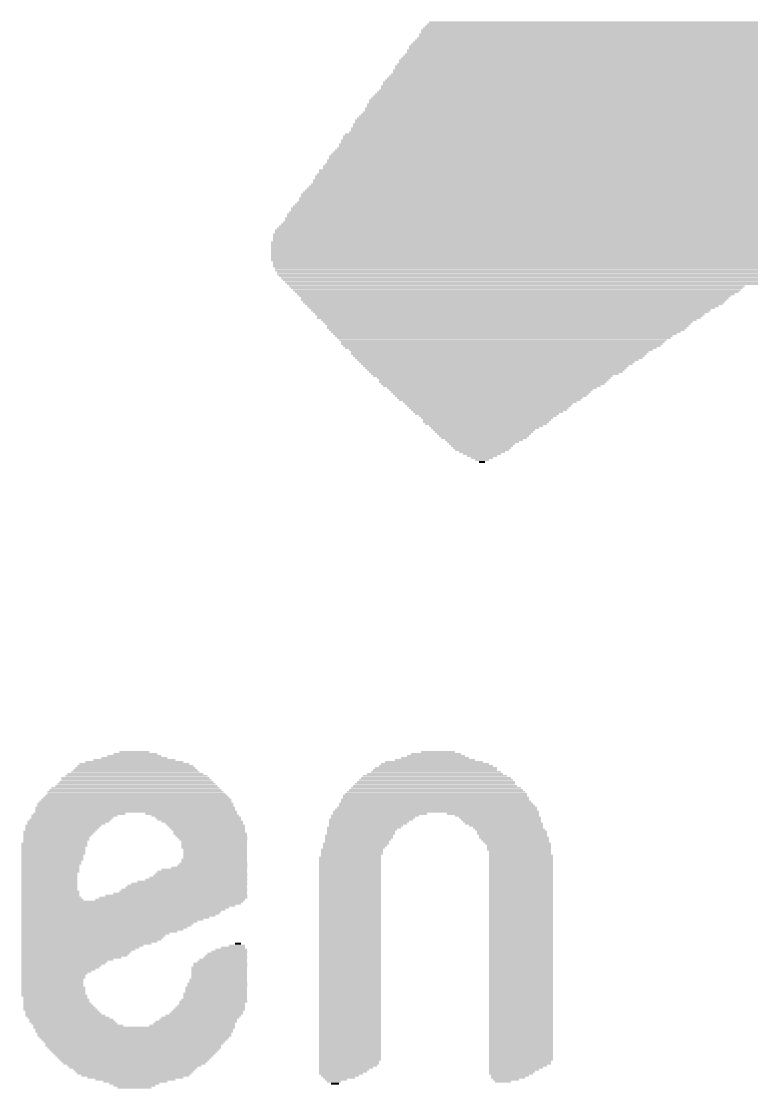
# Model space of a CAD drawing. Extents: x 6 to 93.4, y 7 to 66.
# Drawn here: x 12.202 to 14.523, y 23.553 to 26.944 of the extents above; entities that cross this region are included whole.
import ezdxf

# ---------------------------------------------------------------- set-up
doc = ezdxf.new("R2010")
doc.units = 0
doc.layers.add('21', color=7, linetype='CONTINUOUS')

# ---------------------------------------------------------------- blocks, each defined once
blk = doc.blocks.new('RECT')
blk.add_solid([(-0.5, -0.5), (0.5, -0.5), (-0.5, 0.5), (0.5, 0.5)])

msp = doc.modelspace()

# ---------------------------------------------------------------- block references
at = {"layer": '21'}
for p, xscale, yscale in [((14.4466, 26.9213), 1.9367, 0.0063), ((14.4497, 26.9276), 1.9304, 0.0064), ((14.4561, 26.934), 1.9304, 0.0063), ((14.4593, 26.9403), 1.9241, 0.0064), ((14.4306, 26.8895), 1.9431, 0.0064), ((14.4371, 26.9022), 1.9431, 0.0064), ((14.4371, 26.8959), 1.9431, 0.0063), ((14.4434, 26.9149), 1.9431, 0.0064), ((14.4402, 26.9086), 1.9368, 0.0063), ((14.4116, 26.8641), 1.9558, 0.0064), ((14.4116, 26.8578), 1.9558, 0.0063), ((14.4148, 26.8705), 1.9494, 0.0063), ((14.4212, 26.8768), 1.9495, 0.0064), ((14.4275, 26.8832), 1.9494, 0.0063), ((14.3894, 26.8197), 1.9748, 0.0063), ((14.3925, 26.826), 1.9685, 0.0064), ((14.3958, 26.8324), 1.9621, 0.0063), ((14.4021, 26.8387), 1.9622, 0.0064), ((14.4053, 26.8514), 1.9558, 0.0064), ((14.4053, 26.8451), 1.9558, 0.0063), ((14.3767, 26.7879), 1.9876, 0.0064), ((14.3799, 26.8006), 1.9812, 0.0064), ((14.3799, 26.7943), 1.9812, 0.0063), ((14.3862, 26.807), 1.9812, 0.0063), ((14.3894, 26.8133), 1.9748, 0.0064), ((14.3544, 26.7562), 1.9939, 0.0063), ((14.3609, 26.7625), 1.9939, 0.0064), ((14.364, 26.7689), 1.9876, 0.0063), ((14.3704, 26.7752), 1.9875, 0.0064), ((14.3735, 26.7816), 1.9812, 0.0063), ((14.3354, 26.7181), 2.0066, 0.0063), ((14.3386, 26.7244), 2.0002, 0.0064), ((14.345, 26.7371), 2.0003, 0.0064), ((14.345, 26.7308), 2.0003, 0.0063), ((14.3513, 26.7498), 2.0002, 0.0064), ((14.3482, 26.7435), 1.9939, 0.0063), ((14.3196, 26.6927), 2.0257, 0.0063), ((14.3196, 26.6863), 2.0257, 0.0064), ((14.3228, 26.699), 2.0193, 0.0064), ((14.3291, 26.7054), 2.0193, 0.0063), ((14.3323, 26.7117), 2.0129, 0.0064), ((14.3037, 26.6546), 2.032, 0.0063), ((14.31, 26.6673), 2.032, 0.0063), ((14.31, 26.6609), 2.032, 0.0064), ((14.3164, 26.68), 2.032, 0.0063), ((14.3132, 26.6736), 2.0256, 0.0064), ((14.2782, 26.6165), 2.0447, 0.0063), ((14.2815, 26.6228), 2.0383, 0.0064), ((14.2847, 26.6292), 2.0447, 0.0063), ((14.2878, 26.6355), 2.0384, 0.0064), ((14.2942, 26.6419), 2.0383, 0.0063), ((14.3005, 26.6482), 2.0384, 0.0064), ((14.2624, 26.5847), 2.0638, 0.0064), ((14.2688, 26.5911), 2.0511, 0.0063), ((14.272, 26.6038), 2.0447, 0.0063), ((14.272, 26.5974), 2.0447, 0.0064), ((14.2782, 26.6101), 2.0447, 0.0064), ((14.2497, 26.553), 2.0764, 0.0063), ((14.2529, 26.5657), 2.0701, 0.0063), ((14.2529, 26.5593), 2.0701, 0.0064), ((14.2593, 26.5784), 2.0701, 0.0063), ((14.2561, 26.572), 2.0637, 0.0064), ((14.2243, 26.5149), 2.0892, 0.0063), ((14.2275, 26.5212), 2.0828, 0.0064), ((14.2338, 26.5276), 2.0828, 0.0063), ((14.237, 26.5339), 2.0764, 0.0064), ((14.2434, 26.5403), 2.0765, 0.0063), ((14.2466, 26.5466), 2.0701, 0.0064), ((14.2085, 26.4831), 2.0955, 0.0064), ((14.2116, 26.4895), 2.0892, 0.0063), ((14.218, 26.5022), 2.0891, 0.0063), ((14.2148, 26.4958), 2.0828, 0.0064), ((14.2211, 26.5085), 2.0828, 0.0064), ((14.1926, 26.4514), 2.1145, 0.0063), ((14.1957, 26.4577), 2.1082, 0.0064), ((14.1989, 26.4704), 2.1018, 0.0064), ((14.1989, 26.4641), 2.1018, 0.0063), ((14.2085, 26.4768), 2.0955, 0.0063), ((14.1735, 26.4133), 2.1272, 0.0063), ((14.1767, 26.4196), 2.1209, 0.0064), ((14.1831, 26.426), 2.1209, 0.0063), ((14.1862, 26.4387), 2.1146, 0.0063), ((14.1862, 26.4323), 2.1146, 0.0064), ((14.1894, 26.445), 2.1082, 0.0064), ((14.1513, 26.3815), 2.1336, 0.0064), ((14.1576, 26.3942), 2.1336, 0.0064), ((14.1545, 26.3879), 2.1273, 0.0063), ((14.164, 26.4006), 2.1336, 0.0063), ((14.1672, 26.4069), 2.1273, 0.0064), ((14.1354, 26.3498), 2.1526, 0.0063), ((14.1386, 26.3561), 2.1463, 0.0064), ((14.1418, 26.3625), 2.1399, 0.0063), ((14.1449, 26.3688), 2.1336, 0.0064), ((14.1513, 26.3752), 2.1336, 0.0063), ((14.1195, 26.318), 2.159, 0.0064), ((14.1195, 26.3117), 2.159, 0.0063), ((14.1259, 26.3307), 2.159, 0.0064), ((14.1259, 26.3244), 2.159, 0.0063), ((14.1291, 26.3371), 2.1527, 0.0063), ((14.1323, 26.3434), 2.1463, 0.0064), ((14.0973, 26.2799), 2.178, 0.0064), ((14.1005, 26.2863), 2.1717, 0.0063), ((14.1069, 26.2926), 2.1717, 0.0064), ((14.11, 26.299), 2.1654, 0.0063), ((14.1164, 26.3053), 2.1653, 0.0064), ((14.091, 26.2672), 2.1781, 0.0064), ((14.0878, 26.2609), 2.1717, 0.0063), ((14.0878, 26.2545), 2.1717, 0.0064), ((14.0878, 26.2482), 2.1717, 0.0063), ((14.0942, 26.2736), 2.1717, 0.0063), ((14.0815, 26.2418), 2.1717, 0.0064), ((14.0815, 26.2355), 2.1717, 0.0063), ((14.0815, 26.2291), 2.1717, 0.0064), ((14.0815, 26.2228), 2.1717, 0.0063), ((14.0815, 26.2164), 2.1717, 0.0064), ((14.0783, 26.2101), 2.1653, 0.0063), ((14.0751, 26.191), 2.159, 0.0064), ((14.0751, 26.1847), 2.159, 0.0063), ((14.0783, 26.2037), 2.1653, 0.0064), ((14.0783, 26.1974), 2.1653, 0.0063), ((14.0783, 26.1783), 2.1527, 0.0064), ((14.0751, 26.172), 2.1463, 0.0063), ((14.0751, 26.1656), 2.1463, 0.0064), ((14.0751, 26.1593), 2.1336, 0.0063), ((14.0751, 26.1529), 2.1336, 0.0064), ((14.0751, 26.1466), 2.1209, 0.0063), ((14.0751, 26.1402), 2.1209, 0.0064), ((14.0751, 26.1339), 2.1082, 0.0063), ((14.0783, 26.1275), 2.1019, 0.0064), ((14.0815, 26.1212), 2.0955, 0.0063), ((14.0814, 26.1148), 2.0828, 0.0064), ((14.0846, 26.1085), 2.0764, 0.0063), ((13.7766, 26.1021), 1.4478, 0.0064), ((13.7767, 26.0958), 1.4351, 0.0063), ((13.7766, 26.0894), 1.4224, 0.0064), ((13.7767, 26.0831), 1.4097, 0.0063), ((13.7735, 26.0767), 1.3907, 0.0064), ((13.7703, 26.0704), 1.3716, 0.0063), ((13.7671, 26.0577), 1.3526, 0.0063), ((13.7703, 26.064), 1.3589, 0.0064), ((13.7671, 26.0513), 1.3398, 0.0064), ((13.7671, 26.045), 1.3272, 0.0063), ((13.764, 26.0386), 1.3081, 0.0064), ((13.7607, 26.0323), 1.2891, 0.0063), ((13.7576, 26.0259), 1.27, 0.0064), ((13.7576, 26.0196), 1.2573, 0.0063), ((13.7544, 26.0132), 1.2382, 0.0064), ((13.7544, 26.0069), 1.2256, 0.0063), ((13.7512, 26.0005), 1.2192, 0.0064), ((13.7512, 25.9942), 1.1938, 0.0063), ((13.7481, 25.9878), 1.1747, 0.0064), ((13.7481, 25.9815), 1.1621, 0.0063), ((13.7481, 25.9751), 1.1493, 0.0064), ((13.7449, 25.9688), 1.143, 0.0063), ((13.7449, 25.9624), 1.1303, 0.0064), ((13.7417, 25.9561), 1.1112, 0.0063), ((13.7385, 25.9497), 1.0922, 0.0064), ((13.7354, 25.9434), 1.0731, 0.0063), ((13.7354, 25.937), 1.0605, 0.0064), ((13.7322, 25.9306), 1.0414, 0.0063), ((13.729, 25.918), 1.0224, 0.0063), ((13.7322, 25.9243), 1.0287, 0.0064), ((13.729, 25.9116), 1.0096, 0.0064), ((13.7258, 25.9053), 0.9906, 0.0063), ((13.7258, 25.8989), 0.9652, 0.0064), ((13.7226, 25.8925), 0.9461, 0.0063), ((13.7195, 25.8862), 0.9398, 0.0064), ((13.7195, 25.8799), 0.9271, 0.0063), ((13.7195, 25.8735), 0.9144, 0.0064), ((13.7163, 25.8672), 0.8954, 0.0063), ((13.7132, 25.8608), 0.8763, 0.0064), ((13.7131, 25.8544), 0.8636, 0.0063), ((13.71, 25.8481), 0.8445, 0.0064), ((13.71, 25.8418), 0.8319, 0.0063), ((13.71, 25.8354), 0.8191, 0.0064), ((13.71, 25.8291), 0.8065, 0.0063), ((13.7068, 25.8227), 0.7874, 0.0064), ((13.7004, 25.8163), 0.762, 0.0063), ((13.7036, 25.81), 0.743, 0.0064), ((13.7036, 25.8037), 0.7302, 0.0063), ((13.7005, 25.7973), 0.7239, 0.0064), ((13.7004, 25.791), 0.7112, 0.0063), ((13.6973, 25.7846), 0.6921, 0.0064), ((13.6973, 25.7782), 0.6667, 0.0063), ((13.6941, 25.7719), 0.6477, 0.0064), ((13.6941, 25.7656), 0.635, 0.0063), ((13.6941, 25.7592), 0.6223, 0.0064), ((13.6941, 25.7529), 0.6096, 0.0063), ((13.6909, 25.7465), 0.5906, 0.0064), ((13.6909, 25.7401), 0.5778, 0.0063), ((13.6909, 25.7338), 0.5524, 0.0064), ((13.6877, 25.7275), 0.5334, 0.0063), ((13.6878, 25.7211), 0.5207, 0.0064), ((13.6877, 25.7148), 0.508, 0.0063), ((13.6878, 25.7084), 0.4953, 0.0064), ((13.6845, 25.702), 0.4763, 0.0063), ((13.6814, 25.6957), 0.4572, 0.0064), ((13.6845, 25.6894), 0.4381, 0.0063), ((13.6814, 25.683), 0.4191, 0.0064), ((13.6814, 25.6767), 0.4064, 0.0063), ((13.6782, 25.6703), 0.4, 0.0064), ((13.6782, 25.6639), 0.3874, 0.0063), ((13.6782, 25.6576), 0.362, 0.0064), ((13.6751, 25.6513), 0.3429, 0.0063), ((13.6719, 25.6449), 0.3239, 0.0064), ((13.6719, 25.6386), 0.3111, 0.0063), ((13.6719, 25.6322), 0.2985, 0.0064), ((13.6719, 25.6258), 0.2857, 0.0063), ((13.6719, 25.6195), 0.2731, 0.0064), ((13.6719, 25.6132), 0.2477, 0.0063), ((13.6687, 25.6068), 0.2286, 0.0064), ((13.6655, 25.6005), 0.2096, 0.0063), ((13.6655, 25.5941), 0.1968, 0.0064), ((13.6655, 25.5877), 0.1842, 0.0063), ((13.6655, 25.5814), 0.1714, 0.0064), ((13.6655, 25.5751), 0.146, 0.0063), ((13.6655, 25.5687), 0.1206, 0.0064), ((13.6655, 25.5624), 0.0952, 0.0063), ((13.6655, 25.556), 0.0698, 0.0064), ((13.6655, 25.5496), 0.0444, 0.0063), ((13.6655, 25.5433), 0.019, 0.0064), ((12.5638, 24.6162), 0.1397, 0.0064), ((12.5606, 24.6226), 0.0952, 0.0063), ((13.5195, 24.6162), 0.1587, 0.0064), ((13.5258, 24.6226), 0.108, 0.0063), ((12.5606, 24.5845), 0.3492, 0.0063), ((12.5606, 24.5908), 0.3112, 0.0064), ((12.5606, 24.5972), 0.2604, 0.0063), ((12.5606, 24.6035), 0.2096, 0.0064), ((12.5606, 24.6099), 0.1714, 0.0063), ((13.5163, 24.5845), 0.3429, 0.0063), ((13.5131, 24.5908), 0.3112, 0.0064), ((13.5163, 24.5972), 0.254, 0.0063), ((13.5163, 24.6035), 0.2159, 0.0064), ((13.5195, 24.6099), 0.1841, 0.0063), ((12.5638, 24.5527), 0.4318, 0.0064), ((12.5638, 24.5591), 0.4064, 0.0063), ((12.5638, 24.5654), 0.3937, 0.0064), ((12.5638, 24.5718), 0.381, 0.0063), ((12.5638, 24.5781), 0.3683, 0.0064), ((13.5163, 24.5527), 0.4318, 0.0064), ((13.5195, 24.5591), 0.4127, 0.0063), ((13.5163, 24.5654), 0.3937, 0.0064), ((13.5195, 24.5718), 0.3873, 0.0063), ((13.5195, 24.5781), 0.3619, 0.0064), ((12.567, 24.5146), 0.5143, 0.0064), ((12.567, 24.521), 0.5017, 0.0063), ((12.567, 24.5273), 0.4889, 0.0064), ((12.5638, 24.54), 0.4699, 0.0064), ((12.567, 24.5337), 0.4763, 0.0063), ((12.567, 24.5464), 0.4509, 0.0063), ((13.5163, 24.5146), 0.5207, 0.0064), ((13.5163, 24.521), 0.508, 0.0063), ((13.5195, 24.5273), 0.5017, 0.0064), ((13.5195, 24.5337), 0.4889, 0.0063), ((13.5195, 24.54), 0.4763, 0.0064), ((13.5163, 24.5464), 0.4572, 0.0063), ((12.567, 24.4829), 0.5779, 0.0063), ((12.5638, 24.4956), 0.5588, 0.0063), ((12.567, 24.4892), 0.5651, 0.0064), ((12.5638, 24.5019), 0.5461, 0.0064), ((12.5638, 24.5083), 0.5334, 0.0063), ((13.5163, 24.4829), 0.5842, 0.0063), ((13.5195, 24.4892), 0.5779, 0.0064), ((13.5195, 24.4956), 0.5651, 0.0063), ((13.5195, 24.5019), 0.5525, 0.0064), ((13.5195, 24.5083), 0.5397, 0.0063), ((12.5638, 24.4575), 0.6223, 0.0063), ((12.5638, 24.4511), 0.6223, 0.0064), ((12.5638, 24.4638), 0.6096, 0.0064), ((12.567, 24.4702), 0.6033, 0.0063), ((12.567, 24.4765), 0.5905, 0.0064), ((13.5195, 24.4575), 0.6159, 0.0063), ((13.5227, 24.4511), 0.6223, 0.0064), ((13.5163, 24.4702), 0.5969, 0.0063), ((13.5195, 24.4638), 0.6033, 0.0064), ((13.5195, 24.4765), 0.5905, 0.0064), ((12.3701, 24.4194), 0.273, 0.0063), ((12.3638, 24.413), 0.2603, 0.0064), ((12.386, 24.4257), 0.2921, 0.0064), ((12.5638, 24.4448), 0.635, 0.0063), ((12.5638, 24.4384), 0.635, 0.0064), ((12.567, 24.4321), 0.6413, 0.0063), ((12.7416, 24.4257), 0.2921, 0.0064), ((12.7543, 24.4194), 0.2794, 0.0063), ((12.7638, 24.413), 0.273, 0.0064), ((13.3194, 24.413), 0.2667, 0.0064), ((13.3258, 24.4194), 0.2794, 0.0063), ((13.3417, 24.4257), 0.2985, 0.0064), ((13.5195, 24.4321), 0.6541, 0.0063), ((13.5195, 24.4384), 0.6413, 0.0064), ((13.5226, 24.4448), 0.635, 0.0063), ((13.7005, 24.4257), 0.2921, 0.0064), ((13.7132, 24.4194), 0.2667, 0.0063), ((13.7226, 24.413), 0.2603, 0.0064), ((12.332, 24.3813), 0.235, 0.0063), ((12.3352, 24.3876), 0.2413, 0.0064), ((12.3447, 24.394), 0.2476, 0.0063), ((12.3511, 24.4003), 0.2603, 0.0064), ((12.3574, 24.4067), 0.2604, 0.0063), ((12.767, 24.4067), 0.2667, 0.0063), ((12.7765, 24.4003), 0.2604, 0.0064), ((12.7828, 24.394), 0.2477, 0.0063), ((12.7892, 24.3876), 0.2476, 0.0064), ((12.7924, 24.3813), 0.2413, 0.0063), ((13.2909, 24.3813), 0.2349, 0.0063), ((13.3067, 24.4003), 0.254, 0.0064), ((13.2972, 24.3876), 0.235, 0.0064), ((13.3131, 24.4067), 0.2667, 0.0063), ((13.3036, 24.394), 0.2477, 0.0063), ((13.7258, 24.4067), 0.254, 0.0063), ((13.729, 24.4003), 0.2476, 0.0064), ((13.7354, 24.394), 0.2477, 0.0063), ((13.7417, 24.3876), 0.235, 0.0064), ((13.7481, 24.3813), 0.2223, 0.0063), ((12.3225, 24.3686), 0.2286, 0.0063), ((12.3193, 24.3622), 0.2222, 0.0064), ((12.3162, 24.3559), 0.2159, 0.0063), ((12.313, 24.3495), 0.2095, 0.0064), ((12.3288, 24.3749), 0.2286, 0.0064), ((12.7956, 24.3749), 0.2349, 0.0064), ((12.7987, 24.3686), 0.2286, 0.0063), ((12.8019, 24.3622), 0.235, 0.0064), ((12.8051, 24.3559), 0.2286, 0.0063), ((12.8083, 24.3495), 0.2223, 0.0064), ((13.275, 24.3559), 0.2159, 0.0063), ((13.275, 24.3495), 0.2159, 0.0064), ((13.2813, 24.3686), 0.2159, 0.0063), ((13.2813, 24.3622), 0.2159, 0.0064), ((13.2845, 24.3749), 0.2222, 0.0064), ((13.7544, 24.3749), 0.2222, 0.0064), ((13.7607, 24.3686), 0.2223, 0.0063), ((13.7607, 24.3622), 0.2223, 0.0064), ((13.764, 24.3559), 0.2159, 0.0063), ((13.7671, 24.3495), 0.2222, 0.0064), ((12.3066, 24.3305), 0.2096, 0.0063), ((12.3066, 24.3241), 0.2096, 0.0064), ((12.3034, 24.3178), 0.2032, 0.0063), ((12.3034, 24.3114), 0.2032, 0.0064), ((12.3098, 24.3368), 0.2032, 0.0064), ((12.313, 24.3432), 0.2095, 0.0063), ((12.8115, 24.3432), 0.2159, 0.0063), ((12.8146, 24.3368), 0.2096, 0.0064), ((12.8146, 24.3305), 0.2096, 0.0063), ((12.8146, 24.3241), 0.2096, 0.0064), ((12.8146, 24.3178), 0.2096, 0.0063), ((12.8178, 24.3114), 0.2032, 0.0064), ((13.2528, 24.3114), 0.1969, 0.0064), ((13.2623, 24.3241), 0.2032, 0.0064), ((13.2591, 24.3178), 0.1968, 0.0063), ((13.2655, 24.3305), 0.2095, 0.0063), ((13.2718, 24.3432), 0.2096, 0.0063), ((13.2686, 24.3368), 0.2032, 0.0064), ((13.7703, 24.3432), 0.2159, 0.0063), ((13.7735, 24.3368), 0.2095, 0.0064), ((13.7798, 24.3305), 0.2096, 0.0063), ((13.783, 24.3241), 0.2032, 0.0064), ((13.783, 24.3178), 0.2032, 0.0063), ((13.783, 24.3114), 0.2032, 0.0064), ((12.3034, 24.3051), 0.2032, 0.0063), ((12.3034, 24.2987), 0.2032, 0.0064), ((12.3003, 24.2924), 0.1969, 0.0063), ((12.3003, 24.286), 0.1969, 0.0064), ((12.3003, 24.2797), 0.1969, 0.0063), ((12.8146, 24.2797), 0.2096, 0.0063), ((12.8178, 24.3051), 0.2032, 0.0063), ((12.8178, 24.2987), 0.2032, 0.0064), ((12.8178, 24.2924), 0.2032, 0.0063), ((12.8178, 24.286), 0.2032, 0.0064), ((13.2464, 24.286), 0.1968, 0.0064), ((13.2464, 24.2797), 0.1968, 0.0063), ((13.2496, 24.2924), 0.1905, 0.0063), ((13.2528, 24.3051), 0.1969, 0.0063), ((13.2528, 24.2987), 0.1969, 0.0064), ((13.7862, 24.3051), 0.1969, 0.0063), ((13.7862, 24.2987), 0.1969, 0.0064), ((13.7893, 24.2924), 0.2032, 0.0063), ((13.7893, 24.286), 0.2032, 0.0064), ((13.7893, 24.2797), 0.2032, 0.0063), ((12.2939, 24.2606), 0.1842, 0.0064), ((12.2939, 24.2543), 0.1842, 0.0063), ((12.2939, 24.2479), 0.1842, 0.0064), ((12.2971, 24.2733), 0.1905, 0.0064), ((12.2971, 24.267), 0.1905, 0.0063), ((12.7828, 24.2479), 0.2731, 0.0064), ((12.7988, 24.2543), 0.2413, 0.0063), ((12.8083, 24.2606), 0.2223, 0.0064), ((12.8115, 24.267), 0.2159, 0.0063), ((12.8146, 24.2733), 0.2096, 0.0064), ((13.2464, 24.2733), 0.1968, 0.0064), ((13.2464, 24.267), 0.1968, 0.0063), ((13.2464, 24.2606), 0.1968, 0.0064), ((13.2464, 24.2543), 0.1968, 0.0063), ((13.2464, 24.2479), 0.1968, 0.0064), ((13.7893, 24.2733), 0.2032, 0.0064), ((13.7893, 24.267), 0.2032, 0.0063), ((13.7893, 24.2606), 0.2032, 0.0064), ((13.7893, 24.2543), 0.2032, 0.0063), ((13.7893, 24.2479), 0.2032, 0.0064), ((12.2939, 24.2416), 0.1842, 0.0063), ((12.2907, 24.2352), 0.1778, 0.0064), ((12.2907, 24.2289), 0.1778, 0.0063), ((12.2907, 24.2225), 0.1778, 0.0064), ((12.2907, 24.2162), 0.1778, 0.0063), ((12.2907, 24.2098), 0.1778, 0.0064), ((12.7447, 24.2098), 0.3493, 0.0064), ((12.7575, 24.2162), 0.3239, 0.0063), ((12.7638, 24.2225), 0.3112, 0.0064), ((12.7702, 24.2289), 0.2985, 0.0063), ((12.7734, 24.2352), 0.2921, 0.0064), ((12.7765, 24.2416), 0.2858, 0.0063), ((13.2464, 24.2416), 0.1968, 0.0063), ((13.2464, 24.2352), 0.1968, 0.0064), ((13.2464, 24.2289), 0.1968, 0.0063), ((13.2464, 24.2225), 0.1968, 0.0064), ((13.2464, 24.2162), 0.1968, 0.0063), ((13.2464, 24.2098), 0.1968, 0.0064), ((13.7893, 24.2416), 0.2032, 0.0063), ((13.7893, 24.2352), 0.2032, 0.0064), ((13.7893, 24.2289), 0.2032, 0.0063), ((13.7893, 24.2225), 0.2032, 0.0064), ((13.7893, 24.2162), 0.2032, 0.0063), ((13.7893, 24.2098), 0.2032, 0.0064), ((12.2907, 24.2035), 0.1778, 0.0063), ((12.2907, 24.1971), 0.1778, 0.0064), ((12.2907, 24.1908), 0.1778, 0.0063), ((12.2907, 24.1844), 0.1778, 0.0064), ((12.2939, 24.1781), 0.1842, 0.0063), ((12.7162, 24.1781), 0.4064, 0.0063), ((12.7194, 24.1844), 0.4001, 0.0064), ((12.7257, 24.1908), 0.3874, 0.0063), ((12.7289, 24.1971), 0.381, 0.0064), ((12.7353, 24.2035), 0.3683, 0.0063), ((13.2464, 24.2035), 0.1968, 0.0063), ((13.2464, 24.1971), 0.1968, 0.0064), ((13.2464, 24.1908), 0.1968, 0.0063), ((13.2464, 24.1844), 0.1968, 0.0064), ((13.2464, 24.1781), 0.1968, 0.0063), ((13.7893, 24.2035), 0.2032, 0.0063), ((13.7893, 24.1971), 0.2032, 0.0064), ((13.7893, 24.1908), 0.2032, 0.0063), ((13.7893, 24.1844), 0.2032, 0.0064), ((13.7893, 24.1781), 0.2032, 0.0063), ((12.2939, 24.1717), 0.1842, 0.0064), ((12.2939, 24.1654), 0.1842, 0.0063), ((12.2971, 24.159), 0.1905, 0.0064), ((12.3003, 24.1527), 0.1969, 0.0063), ((12.5543, 24.1463), 0.7049, 0.0064), ((12.6749, 24.1527), 0.4762, 0.0063), ((12.6845, 24.159), 0.4699, 0.0064), ((12.694, 24.1654), 0.4509, 0.0063), ((12.7066, 24.1717), 0.4255, 0.0064), ((13.2464, 24.1717), 0.1968, 0.0064), ((13.2464, 24.1654), 0.1968, 0.0063), ((13.2464, 24.159), 0.1968, 0.0064), ((13.2464, 24.1527), 0.1968, 0.0063), ((13.2464, 24.1463), 0.1968, 0.0064), ((13.7893, 24.1717), 0.2032, 0.0064), ((13.7893, 24.1654), 0.2032, 0.0063), ((13.7893, 24.159), 0.2032, 0.0064), ((13.7893, 24.1527), 0.2032, 0.0063), ((13.7893, 24.1463), 0.2032, 0.0064), ((12.532, 24.1273), 0.6604, 0.0063), ((12.5193, 24.1146), 0.635, 0.0063), ((12.5511, 24.14), 0.6985, 0.0063), ((12.5416, 24.1336), 0.6795, 0.0064), ((12.5257, 24.1209), 0.6477, 0.0064), ((12.5162, 24.1082), 0.6287, 0.0064), ((13.2464, 24.14), 0.1968, 0.0063), ((13.2464, 24.1336), 0.1968, 0.0064), ((13.2464, 24.1273), 0.1968, 0.0063), ((13.2464, 24.1209), 0.1968, 0.0064), ((13.2464, 24.1146), 0.1968, 0.0063), ((13.2464, 24.1082), 0.1968, 0.0064), ((13.7893, 24.14), 0.2032, 0.0063), ((13.7893, 24.1336), 0.2032, 0.0064), ((13.7893, 24.1273), 0.2032, 0.0063), ((13.7893, 24.1209), 0.2032, 0.0064), ((13.7893, 24.1146), 0.2032, 0.0063), ((13.7893, 24.1082), 0.2032, 0.0064), ((12.5098, 24.1019), 0.616, 0.0063), ((12.5003, 24.0955), 0.5969, 0.0064), ((12.4812, 24.0828), 0.5588, 0.0064), ((12.4748, 24.0765), 0.5461, 0.0063), ((12.4908, 24.0892), 0.5779, 0.0063), ((13.2464, 24.1019), 0.1968, 0.0063), ((13.2464, 24.0955), 0.1968, 0.0064), ((13.2464, 24.0892), 0.1968, 0.0063), ((13.2464, 24.0828), 0.1968, 0.0064), ((13.2464, 24.0765), 0.1968, 0.0063), ((13.7893, 24.1019), 0.2032, 0.0063), ((13.7893, 24.0955), 0.2032, 0.0064), ((13.7893, 24.0892), 0.2032, 0.0063), ((13.7893, 24.0828), 0.2032, 0.0064), ((13.7893, 24.0765), 0.2032, 0.0063), ((12.4717, 24.0701), 0.5398, 0.0064), ((12.459, 24.0574), 0.5144, 0.0064), ((12.4367, 24.0447), 0.4699, 0.0064), ((12.4654, 24.0638), 0.5271, 0.0063), ((12.4495, 24.0511), 0.4953, 0.0063), ((13.2464, 24.0701), 0.1968, 0.0064), ((13.2464, 24.0638), 0.1968, 0.0063), ((13.2464, 24.0574), 0.1968, 0.0064), ((13.2464, 24.0511), 0.1968, 0.0063), ((13.2464, 24.0447), 0.1968, 0.0064), ((13.7893, 24.0701), 0.2032, 0.0064), ((13.7893, 24.0638), 0.2032, 0.0063), ((13.7893, 24.0574), 0.2032, 0.0064), ((13.7893, 24.0511), 0.2032, 0.0063), ((13.7893, 24.0447), 0.2032, 0.0064), ((12.4304, 24.0384), 0.4572, 0.0063), ((12.4241, 24.0257), 0.4445, 0.0063), ((12.4177, 24.0193), 0.4318, 0.0064), ((12.4082, 24.013), 0.4128, 0.0063), ((12.3955, 24.0066), 0.3874, 0.0064), ((12.4273, 24.032), 0.4509, 0.0064), ((12.8876, 24.0066), 0.0508, 0.0064), ((12.8908, 24.013), 0.019, 0.0063), ((13.2464, 24.0384), 0.1968, 0.0063), ((13.2464, 24.032), 0.1968, 0.0064), ((13.2464, 24.0257), 0.1968, 0.0063), ((13.2464, 24.0193), 0.1968, 0.0064), ((13.2464, 24.013), 0.1968, 0.0063), ((13.2464, 24.0066), 0.1968, 0.0064), ((13.7893, 24.0384), 0.2032, 0.0063), ((13.7893, 24.032), 0.2032, 0.0064), ((13.7893, 24.0257), 0.2032, 0.0063), ((13.7893, 24.0193), 0.2032, 0.0064), ((13.7893, 24.013), 0.2032, 0.0063), ((13.7893, 24.0066), 0.2032, 0.0064), ((12.3828, 23.9939), 0.362, 0.0064), ((12.3701, 23.9748), 0.3366, 0.0063), ((12.3892, 24.0003), 0.3747, 0.0063), ((12.3765, 23.9876), 0.3493, 0.0063), ((12.3733, 23.9812), 0.3429, 0.0064), ((12.8527, 23.9748), 0.1334, 0.0063), ((12.8559, 23.9812), 0.127, 0.0064), ((12.8623, 23.9876), 0.1143, 0.0063), ((12.8686, 23.9939), 0.1016, 0.0064), ((12.8749, 24.0003), 0.0762, 0.0063), ((13.2464, 24.0003), 0.1968, 0.0063), ((13.2464, 23.9939), 0.1968, 0.0064), ((13.2464, 23.9876), 0.1968, 0.0063), ((13.2464, 23.9812), 0.1968, 0.0064), ((13.2464, 23.9748), 0.1968, 0.0063), ((13.7893, 24.0003), 0.2032, 0.0063), ((13.7893, 23.9939), 0.2032, 0.0064), ((13.7893, 23.9876), 0.2032, 0.0063), ((13.7893, 23.9812), 0.2032, 0.0064), ((13.7893, 23.9748), 0.2032, 0.0063), ((12.3605, 23.9685), 0.3175, 0.0064), ((12.3479, 23.9622), 0.2921, 0.0063), ((12.3288, 23.9431), 0.254, 0.0064), ((12.3384, 23.9558), 0.2731, 0.0064), ((12.3352, 23.9495), 0.2667, 0.0063), ((12.8337, 23.9495), 0.1715, 0.0063), ((12.8337, 23.9431), 0.1715, 0.0064), ((12.84, 23.9558), 0.1588, 0.0064), ((12.8432, 23.9622), 0.1524, 0.0063), ((12.8496, 23.9685), 0.1397, 0.0064), ((13.2464, 23.9685), 0.1968, 0.0064), ((13.2464, 23.9622), 0.1968, 0.0063), ((13.2464, 23.9558), 0.1968, 0.0064), ((13.2464, 23.9495), 0.1968, 0.0063), ((13.2464, 23.9431), 0.1968, 0.0064), ((13.7893, 23.9685), 0.2032, 0.0064), ((13.7893, 23.9622), 0.2032, 0.0063), ((13.7893, 23.9558), 0.2032, 0.0064), ((13.7893, 23.9495), 0.2032, 0.0063), ((13.7893, 23.9431), 0.2032, 0.0064), ((12.3193, 23.9304), 0.235, 0.0064), ((12.3066, 23.9177), 0.2096, 0.0064), ((12.3034, 23.9114), 0.2032, 0.0063), ((12.3034, 23.905), 0.2032, 0.0064), ((12.3257, 23.9367), 0.2477, 0.0063), ((12.313, 23.9241), 0.2223, 0.0063), ((12.8305, 23.9367), 0.1778, 0.0063), ((12.8305, 23.9304), 0.1778, 0.0064), ((12.8305, 23.9241), 0.1778, 0.0063), ((12.8305, 23.9177), 0.1778, 0.0064), ((12.8305, 23.9114), 0.1778, 0.0063), ((12.8305, 23.905), 0.1778, 0.0064), ((13.2464, 23.9367), 0.1968, 0.0063), ((13.2464, 23.9304), 0.1968, 0.0064), ((13.2464, 23.9241), 0.1968, 0.0063), ((13.2464, 23.9177), 0.1968, 0.0064), ((13.2464, 23.9114), 0.1968, 0.0063), ((13.2464, 23.905), 0.1968, 0.0064), ((13.7893, 23.9367), 0.2032, 0.0063), ((13.7893, 23.9304), 0.2032, 0.0064), ((13.7893, 23.9241), 0.2032, 0.0063), ((13.7893, 23.9177), 0.2032, 0.0064), ((13.7893, 23.9114), 0.2032, 0.0063), ((13.7893, 23.905), 0.2032, 0.0064), ((12.3034, 23.8733), 0.2032, 0.0063), ((12.3003, 23.8986), 0.1969, 0.0063), ((12.3003, 23.8923), 0.1969, 0.0064), ((12.3003, 23.886), 0.1969, 0.0063), ((12.3003, 23.8796), 0.1969, 0.0064), ((12.8209, 23.8733), 0.1969, 0.0063), ((12.8242, 23.886), 0.1905, 0.0063), ((12.8242, 23.8796), 0.1905, 0.0064), ((12.8273, 23.8986), 0.1842, 0.0063), ((12.8273, 23.8923), 0.1842, 0.0064), ((13.2464, 23.8986), 0.1968, 0.0063), ((13.2464, 23.8923), 0.1968, 0.0064), ((13.2464, 23.886), 0.1968, 0.0063), ((13.2464, 23.8796), 0.1968, 0.0064), ((13.2464, 23.8733), 0.1968, 0.0063), ((13.7893, 23.8986), 0.2032, 0.0063), ((13.7893, 23.8923), 0.2032, 0.0064), ((13.7893, 23.886), 0.2032, 0.0063), ((13.7893, 23.8796), 0.2032, 0.0064), ((13.7893, 23.8733), 0.2032, 0.0063), ((12.3034, 23.8669), 0.2032, 0.0064), ((12.3034, 23.8605), 0.2032, 0.0063), ((12.3034, 23.8542), 0.2032, 0.0064), ((12.3066, 23.8479), 0.2096, 0.0063), ((12.3098, 23.8415), 0.2032, 0.0064), ((12.8178, 23.8542), 0.2032, 0.0064), ((12.8178, 23.8479), 0.2032, 0.0063), ((12.8178, 23.8415), 0.2032, 0.0064), ((12.8209, 23.8669), 0.1969, 0.0064), ((12.8209, 23.8605), 0.1969, 0.0063), ((13.2464, 23.8669), 0.1968, 0.0064), ((13.2464, 23.8605), 0.1968, 0.0063), ((13.2464, 23.8542), 0.1968, 0.0064), ((13.2464, 23.8479), 0.1968, 0.0063), ((13.2464, 23.8415), 0.1968, 0.0064), ((13.7893, 23.8669), 0.2032, 0.0064), ((13.7893, 23.8605), 0.2032, 0.0063), ((13.7893, 23.8542), 0.2032, 0.0064), ((13.7893, 23.8479), 0.2032, 0.0063), ((13.7893, 23.8415), 0.2032, 0.0064), ((12.3162, 23.8224), 0.2159, 0.0063), ((12.3193, 23.8161), 0.2222, 0.0064), ((12.3225, 23.8098), 0.2286, 0.0063), ((12.3257, 23.8034), 0.2349, 0.0064), ((12.313, 23.8352), 0.2095, 0.0063), ((12.313, 23.8288), 0.2095, 0.0064), ((12.7987, 23.8034), 0.2286, 0.0064), ((12.8019, 23.8098), 0.2222, 0.0063), ((12.8051, 23.8161), 0.2159, 0.0064), ((12.8115, 23.8288), 0.2159, 0.0064), ((12.8083, 23.8224), 0.2095, 0.0063), ((12.8146, 23.8352), 0.2096, 0.0063), ((13.2464, 23.8352), 0.1968, 0.0063), ((13.2464, 23.8288), 0.1968, 0.0064), ((13.2464, 23.8224), 0.1968, 0.0063), ((13.2464, 23.8161), 0.1968, 0.0064), ((13.2464, 23.8098), 0.1968, 0.0063), ((13.2464, 23.8034), 0.1968, 0.0064), ((13.7893, 23.8352), 0.2032, 0.0063), ((13.7893, 23.8288), 0.2032, 0.0064), ((13.7893, 23.8224), 0.2032, 0.0063), ((13.7893, 23.8161), 0.2032, 0.0064), ((13.7893, 23.8098), 0.2032, 0.0063), ((13.7893, 23.8034), 0.2032, 0.0064), ((12.332, 23.7971), 0.235, 0.0063), ((12.3415, 23.7843), 0.254, 0.0063), ((12.3352, 23.7907), 0.2413, 0.0064), ((12.3511, 23.778), 0.2603, 0.0064), ((12.3605, 23.7717), 0.2667, 0.0063), ((12.7638, 23.7717), 0.2476, 0.0063), ((12.7702, 23.778), 0.2477, 0.0064), ((12.7797, 23.7843), 0.2413, 0.0063), ((12.7892, 23.7907), 0.235, 0.0064), ((12.7924, 23.7971), 0.2286, 0.0063), ((13.2464, 23.7971), 0.1968, 0.0063), ((13.2464, 23.7907), 0.1968, 0.0064), ((13.2464, 23.7843), 0.1968, 0.0063), ((13.2464, 23.778), 0.1968, 0.0064), ((13.2464, 23.7717), 0.1968, 0.0063), ((13.7893, 23.7971), 0.2032, 0.0063), ((13.7893, 23.7907), 0.2032, 0.0064), ((13.7893, 23.7843), 0.2032, 0.0063), ((13.7893, 23.778), 0.2032, 0.0064), ((13.7893, 23.7717), 0.2032, 0.0063), ((12.3638, 23.7653), 0.2731, 0.0064), ((12.3701, 23.759), 0.273, 0.0063), ((12.3828, 23.7526), 0.2858, 0.0064), ((12.5606, 23.7462), 0.6414, 0.0063), ((12.5606, 23.7399), 0.6286, 0.0064), ((12.5606, 23.7336), 0.6286, 0.0063), ((12.7447, 23.7526), 0.2731, 0.0064), ((12.7511, 23.759), 0.2604, 0.0063), ((12.7575, 23.7653), 0.2603, 0.0064), ((13.2464, 23.7653), 0.1968, 0.0064), ((13.2464, 23.759), 0.1968, 0.0063), ((13.2464, 23.7526), 0.1968, 0.0064), ((13.2464, 23.7462), 0.1968, 0.0063), ((13.2464, 23.7399), 0.1968, 0.0064), ((13.2464, 23.7336), 0.1968, 0.0063), ((13.7893, 23.7653), 0.2032, 0.0064), ((13.7893, 23.759), 0.2032, 0.0063), ((13.7893, 23.7526), 0.2032, 0.0064), ((13.7893, 23.7462), 0.2032, 0.0063), ((13.7893, 23.7399), 0.2032, 0.0064), ((13.7893, 23.7336), 0.2032, 0.0063), ((12.5606, 23.7272), 0.616, 0.0064), ((12.5606, 23.7209), 0.616, 0.0063), ((12.5606, 23.7145), 0.6032, 0.0064), ((12.5606, 23.7081), 0.5906, 0.0063), ((12.5606, 23.7018), 0.5778, 0.0064), ((13.2464, 23.7272), 0.1968, 0.0064), ((13.2464, 23.7209), 0.1968, 0.0063), ((13.2464, 23.7145), 0.1968, 0.0064), ((13.2464, 23.7081), 0.1968, 0.0063), ((13.2464, 23.7018), 0.1968, 0.0064), ((13.7893, 23.7272), 0.2032, 0.0064), ((13.7893, 23.7209), 0.2032, 0.0063), ((13.7893, 23.7145), 0.2032, 0.0064), ((13.7893, 23.7081), 0.2032, 0.0063), ((13.7893, 23.7018), 0.2032, 0.0064), ((12.5606, 23.6955), 0.5652, 0.0063), ((12.5574, 23.6891), 0.5588, 0.0064), ((12.5606, 23.6828), 0.5524, 0.0063), ((12.5606, 23.6764), 0.5398, 0.0064), ((12.5606, 23.67), 0.527, 0.0063), ((13.2464, 23.6955), 0.1968, 0.0063), ((13.2464, 23.6891), 0.1968, 0.0064), ((13.2464, 23.6828), 0.1968, 0.0063), ((13.2464, 23.6764), 0.1968, 0.0064), ((13.2464, 23.67), 0.1968, 0.0063), ((13.7893, 23.6955), 0.2032, 0.0063), ((13.7893, 23.6891), 0.2032, 0.0064), ((13.7893, 23.6828), 0.2032, 0.0063), ((13.7893, 23.6764), 0.2032, 0.0064), ((13.7893, 23.67), 0.2032, 0.0063), ((12.5606, 23.6637), 0.5144, 0.0064), ((12.5606, 23.6574), 0.5016, 0.0063), ((12.5606, 23.651), 0.489, 0.0064), ((12.5606, 23.6447), 0.4762, 0.0063), ((12.5606, 23.6383), 0.4636, 0.0064), ((12.5606, 23.6319), 0.4508, 0.0063), ((13.2464, 23.6637), 0.1968, 0.0064), ((13.2464, 23.6574), 0.1968, 0.0063), ((13.2464, 23.651), 0.1968, 0.0064), ((13.2464, 23.6447), 0.1968, 0.0063), ((13.2433, 23.6383), 0.1905, 0.0064), ((13.2433, 23.6319), 0.1905, 0.0063), ((13.7893, 23.6637), 0.2032, 0.0064), ((13.7893, 23.6574), 0.2032, 0.0063), ((13.7893, 23.651), 0.2032, 0.0064), ((13.7893, 23.6447), 0.2032, 0.0063), ((13.7862, 23.6383), 0.1969, 0.0064), ((13.7862, 23.6319), 0.1969, 0.0063), ((12.5606, 23.6256), 0.4254, 0.0064), ((12.5574, 23.6193), 0.4064, 0.0063), ((12.5606, 23.6129), 0.3874, 0.0064), ((12.5606, 23.6066), 0.3746, 0.0063), ((12.5606, 23.6002), 0.362, 0.0064), ((13.2401, 23.6256), 0.1841, 0.0064), ((13.2337, 23.6193), 0.1714, 0.0063), ((13.2274, 23.6129), 0.1587, 0.0064), ((13.2242, 23.6066), 0.1524, 0.0063), ((13.2179, 23.6002), 0.1397, 0.0064), ((13.7607, 23.6066), 0.1461, 0.0063), ((13.7798, 23.6256), 0.1842, 0.0064), ((13.7735, 23.6193), 0.1715, 0.0063), ((13.7671, 23.6129), 0.1588, 0.0064), ((13.7576, 23.6002), 0.1397, 0.0064), ((12.5638, 23.5938), 0.3429, 0.0063), ((12.5638, 23.5875), 0.3048, 0.0064), ((12.5638, 23.5812), 0.254, 0.0063), ((12.5638, 23.5748), 0.2032, 0.0064), ((12.5606, 23.5685), 0.1588, 0.0063), ((13.2147, 23.5938), 0.1207, 0.0063), ((13.2115, 23.5875), 0.1016, 0.0064), ((13.202, 23.5812), 0.0699, 0.0063), ((13.1956, 23.5748), 0.0444, 0.0064), ((13.1988, 23.5685), 0.0254, 0.0063), ((13.7544, 23.5938), 0.1206, 0.0063), ((13.7481, 23.5875), 0.1079, 0.0064), ((13.7417, 23.5812), 0.0826, 0.0063), ((13.7322, 23.5748), 0.0508, 0.0064), ((12.5606, 23.5621), 0.1334, 0.0064), ((12.5606, 23.5557), 0.108, 0.0063)]:
    msp.add_blockref('RECT', p, dxfattribs=dict(at, xscale=xscale, yscale=yscale))

doc.saveas('drawing.dxf')
